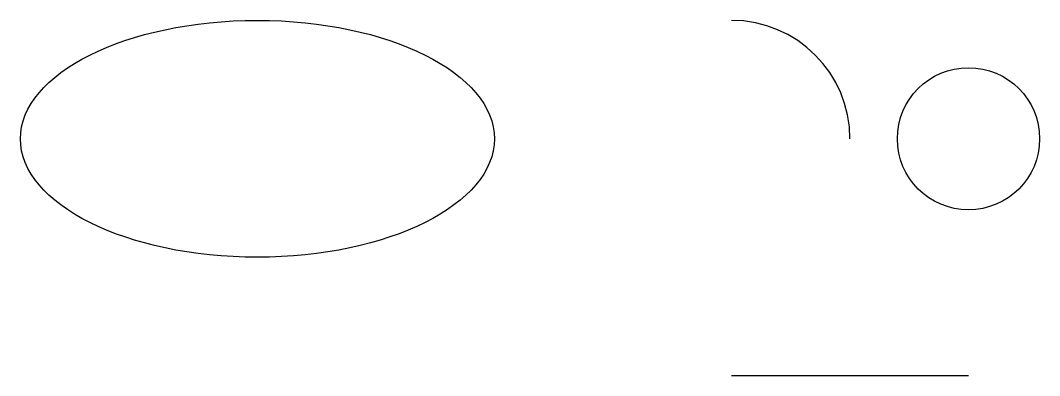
# Model space of a CAD drawing. Header units: millimetres. Extents: x -10 to 33, y -10 to 5.
import ezdxf

# ---------------------------------------------------------------- set-up
doc = ezdxf.new("R2010")
doc.units = ezdxf.units.MM

msp = doc.modelspace()

# ---------------------------------------------------------------- linework, layer by layer
msp.add_line((20, -10), (30, -10))
msp.add_circle((30, 0), 3)
msp.add_arc((20, 0), 5, 0, 90)
msp.add_ellipse((0, 0), major_axis=(10, 0), ratio=0.5)

doc.saveas('drawing.dxf')
